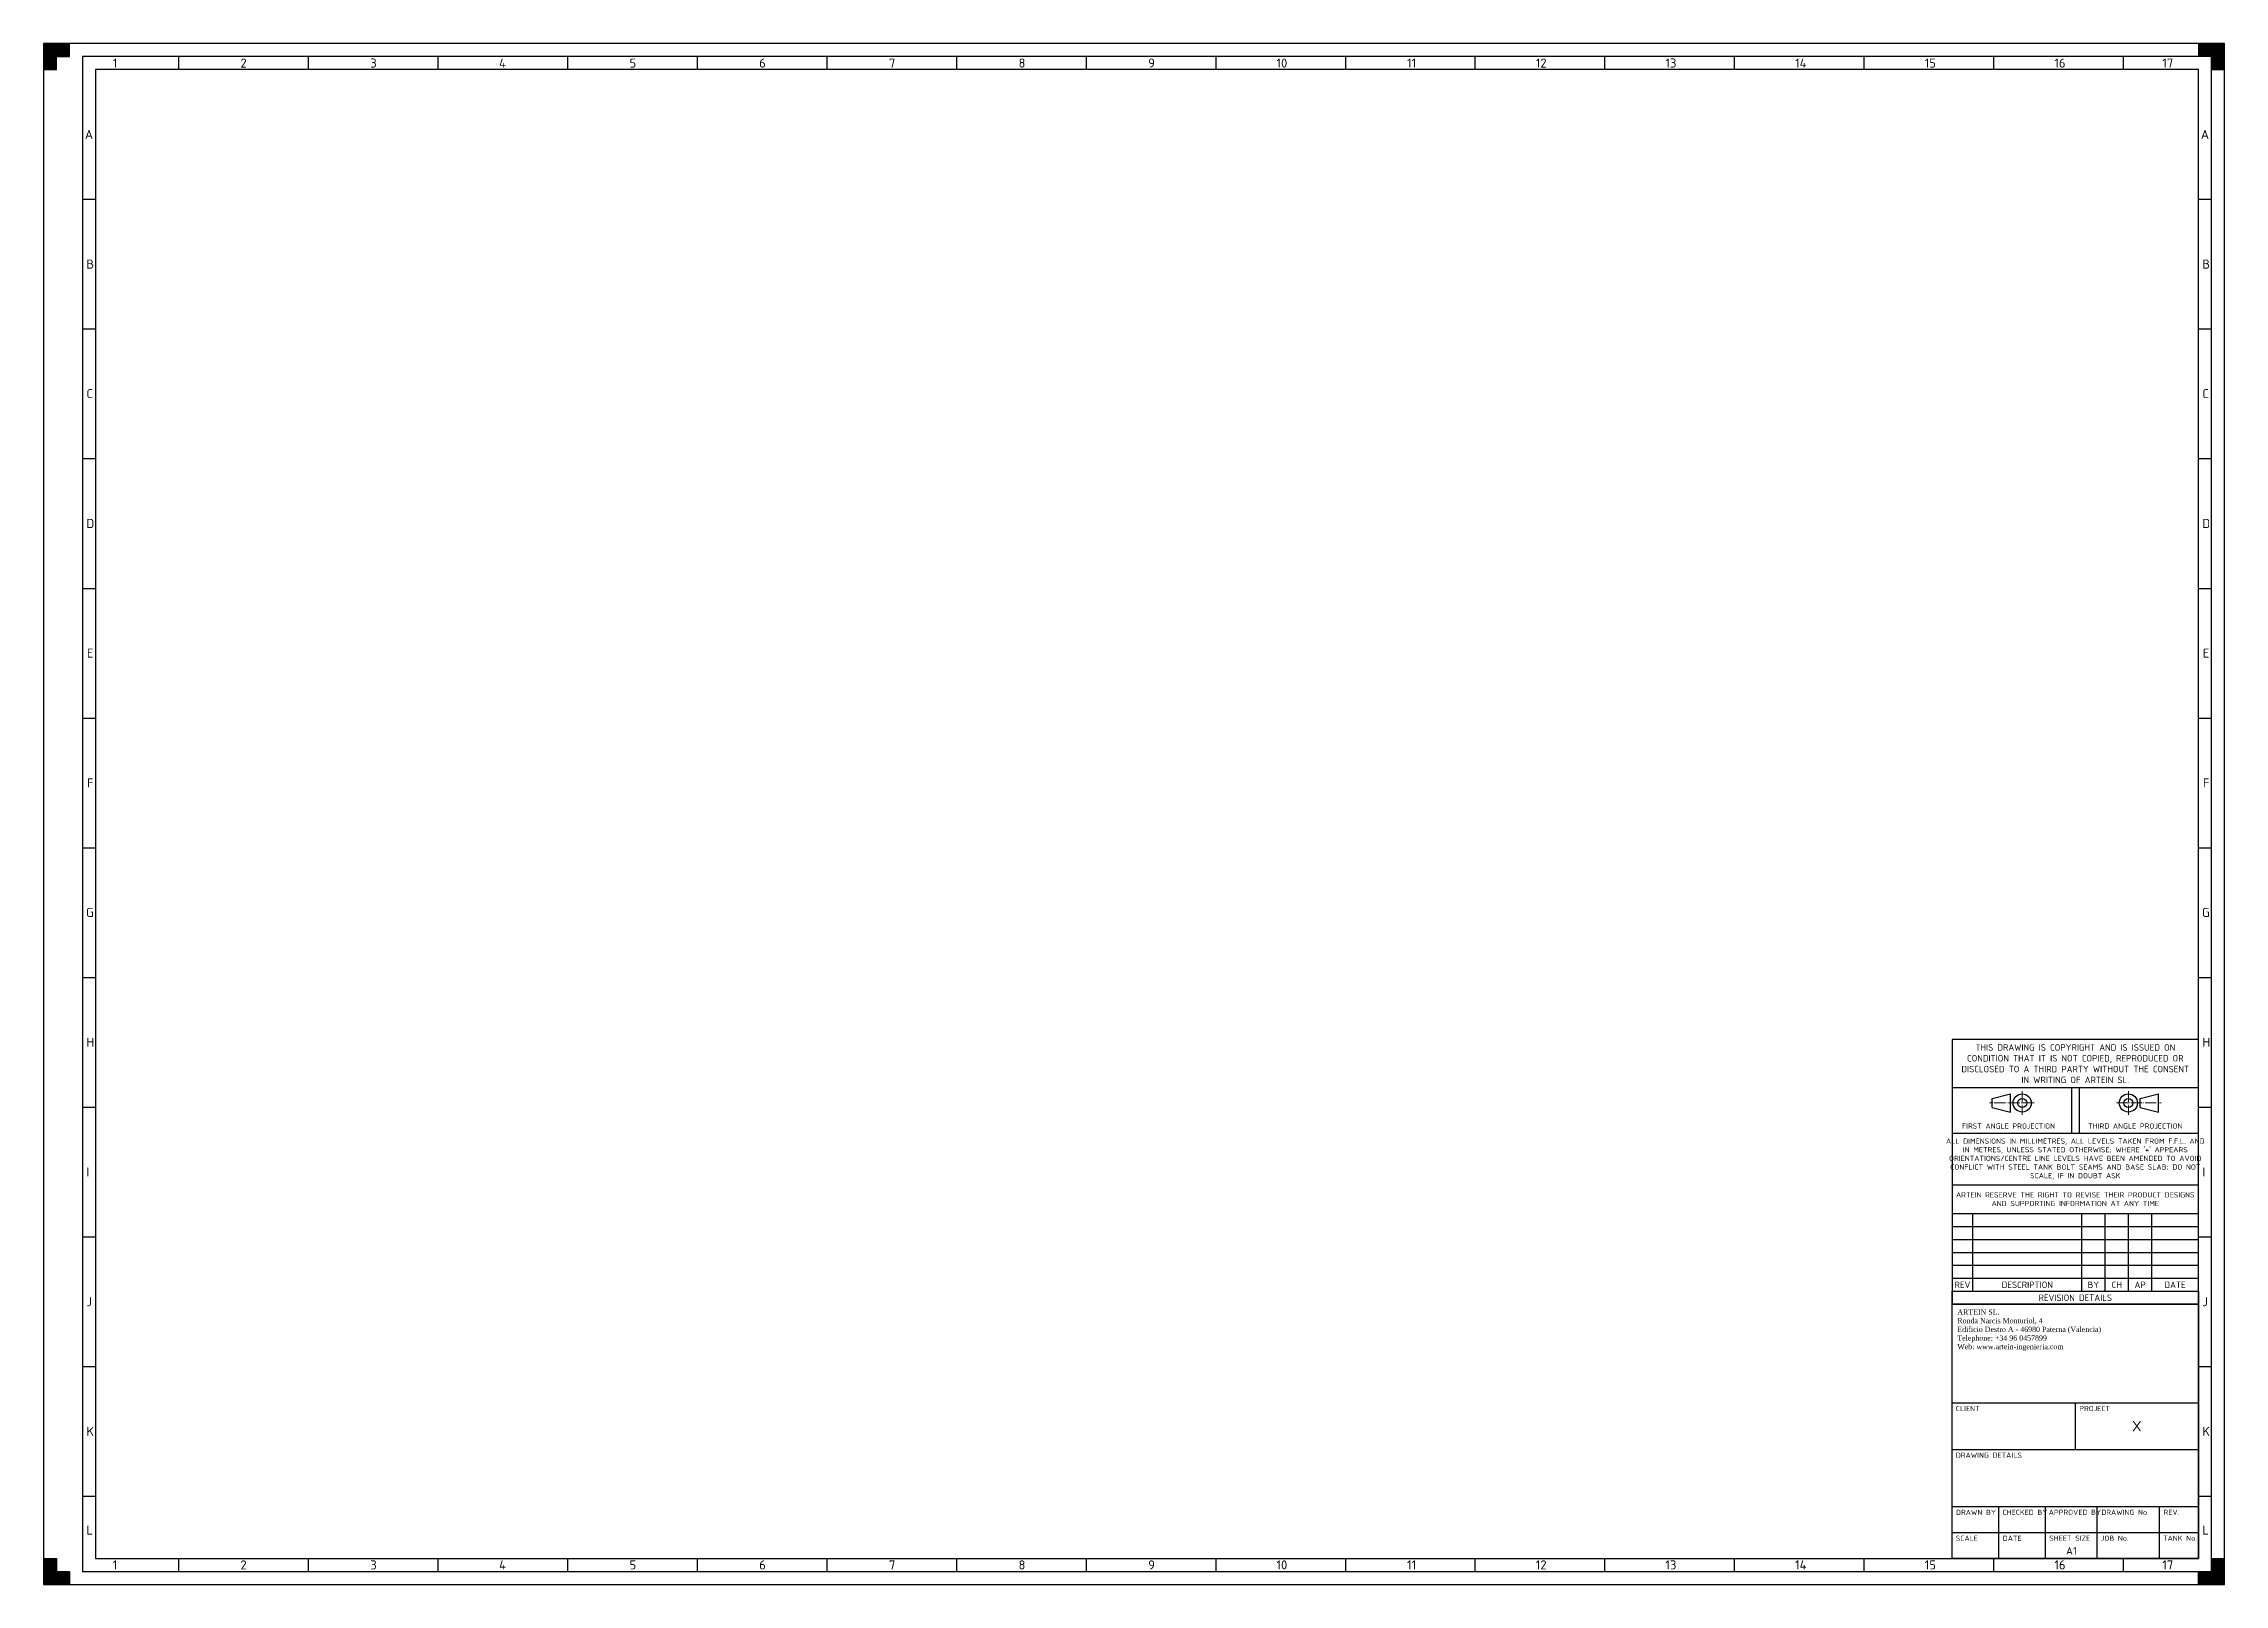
# Model space of a CAD drawing. Header units: millimetres. Extents: x 0 to 841, y 0 to 594.
import ezdxf

# ---------------------------------------------------------------- set-up
doc = ezdxf.new("R2010")
doc.units = ezdxf.units.MM
doc.linetypes.add('Long Dash Dotted', pattern=[11.59, 9.12, -1.14, 0.19, -1.14])
doc.layers.get('Defpoints').update_dxf_attribs({"color": 4})
doc.layers.add('X TITLE_FRAME', color=7, linetype='Continuous')
doc.styles.get("Standard").update_dxf_attribs({"font": 'arial.ttf'})
doc.styles.add('TITLE', font='isocpeur.ttf')

# ---------------------------------------------------------------- blocks, each defined once
blk = doc.blocks.new('A$C6CDA00CC')
for p, q in [((0, 200), (-95, 200)), ((0, 181.49), (-95, 181.49)), ((-49, 181.49), (-49, 164)), ((-46, 181.49), (-46, 164)), ((-95, 164), (0, 164)), ((-95, 144), (0, 144)), ((-95, 133), (0, 133)), ((-95, 128), (0, 128)), ((-87, 103), (-87, 133)), ((-45, 103), (-45, 133)), ((-36, 103), (-36, 133)), ((-27, 103), (-27, 133)), ((-18, 103), (-18, 133)), ((-95, 123), (0, 123)), ((-95, 118), (0, 118)), ((-95, 113), (0, 113)), ((-95, 108), (0, 108)), ((-95, 60), (0, 60)), ((-47.5, 60), (-47.5, 42)), ((-95, 42), (0, 42)), ((-95, 20), (0, 20)), ((-95, 0), (-95, 20)), ((-77, 0), (-77, 20)), ((-59, 0), (-59, 20)), ((-39, 0), (-39, 20)), ((-15, 0), (-15, 20)), ((-95, 10), (0, 10))]:
    blk.add_line(p, q)
blk.add_lwpolyline([(-95, 200), (-95, 98), (0, 98), (0, 200)])
for points in [[(-95, 103), (0, 103), (0, 98), (-95, 98)], [(-95, 98), (0, 98), (0, 0), (-95, 0)]]:
    blk.add_lwpolyline(points, close=True)
at = {"layer": 'X TITLE_FRAME'}
for p, q in [((-79.52, 177.35), (-72.52, 179.1)), ((-79.52, 173.85), (-79.52, 177.35)), ((-72.52, 172.1), (-72.52, 179.1)), ((-22.47, 177.35), (-15.47, 179.1)), ((-22.47, 173.85), (-22.47, 177.35)), ((-15.47, 172.1), (-15.47, 179.1)), ((-79.52, 173.85), (-72.52, 172.1)), ((-22.47, 173.85), (-15.47, 172.1))]:
    blk.add_line(p, q, dxfattribs=at)
at = {"layer": 'X TITLE_FRAME', "linetype": 'Long Dash Dotted', "lineweight": 18, "ltscale": 0.473684}
for p, q in [((-67.97, 180.15), (-67.97, 171.05)), ((-27.03, 180.15), (-27.03, 171.05)), ((-63.42, 175.6), (-80.57, 175.6)), ((-31.58, 175.6), (-14.42, 175.6))]:
    blk.add_line(p, q, dxfattribs=at)
at = {"layer": 'X TITLE_FRAME'}
for centre, radius in [((-67.97, 175.6), 3.5), ((-67.97, 175.6), 1.75), ((-27.03, 175.6), 3.5), ((-27.03, 175.6), 1.75)]:
    blk.add_circle(centre, radius, dxfattribs=at)
at = {"insert": (-93, 96), "char_height": 2, "attachment_point": 1}
blk.add_mtext_dynamic_manual_height_columns('{\\fDutch801 Rm BT|b0|i0|c0|p18;ARTEIN SL.\\PRonda Narcis Monturiol, 4\\PEdificio Destro A - 46980 Paterna (Valencia)\\PTelephone: +34 96 0457899\\PWeb: www.artein-ingenieria.com}', width=69.0269, gutter_width=12.5, heights=[0], dxfattribs=at)
at = {"layer": 'X TITLE_FRAME', "color": 7, "char_height": 2.5, "attachment_point": 5, "style": 'TITLE'}
for s, insert, width in [('THIS DRAWING IS COPYRIGHT AND IS ISSUED ON CONDITION THAT IT IS NOT COPIED, REPRODUCED OR DISCLOSED TO A THIRD PARTY WITHOUT THE CONSENT IN WRITING OF ARTEIN SL.', (-47.5, 190.74), 91.211), ('REV', (-91, 105.5), 6.25)]:
    blk.add_mtext(s, dxfattribs=dict(at, insert=insert, width=width))
at = {"layer": 'X TITLE_FRAME', "char_height": 2, "attachment_point": 5, "style": 'TITLE'}
for s, insert, width in [("\\pxsm1;ALL DIMENSIONS IN MILLIMETRES, ALL LEVELS TAKEN FROM F.F.L. AND IN METRES, UNLESS STATED OTHERWISE; WHERE '{\\C1;*}' APPEARS ORIENTATIONS/CENTRE LINE LEVELS HAVE BEEN AMENDED TO AVOID CONFLICT WITH STEEL TANK BOLT SEAMS AND BASE SLAB; DO NOT SCALE, IF IN DOUBT ASK", (-47.5, 154), 92.5904), ('\\pxsm1;ARTEIN RESERVE THE RIGHT TO REVISE THEIR PRODUCT DESIGNS AND SUPPORTING INFORMATION AT ANY TIME', (-47.5, 138.5), 84.214)]:
    blk.add_mtext(s, dxfattribs=dict(at, insert=insert, width=width))
at = {"layer": 'X TITLE_FRAME', "color": 7, "char_height": 2, "attachment_point": 1}
for s, insert in [('{\\fISOCPEUR|b0|i0|c0|p34;FIRST ANGLE PROJECTION}', (-91.2, 167.7)), ('{\\fISOCPEUR|b0|i0|c0|p34;THIRD ANGLE PROJECTION}', (-42.54, 167.7)), ('\\fISOCPEUR|b0|i0;\\W1.;CLIENT', (-93.57, 58.79)), ('{\\fISOCPEUR|b0|i0|c0|p34;PROJECT}', (-45.97, 58.79)), ('{\\fISOCPEUR|b0|i0|c0|p34;DRAWING DETAILS}', (-93.57, 40.79)), ('\\fISOCPEUR|b0|i0;\\W1.;DRAWN BY', (-93.49, 18.75)), ('\\fISOCPEUR|b0|i0;\\W1.;CHECKED BY', (-75.57, 18.79)), ('\\fISOCPEUR|b0|i0;\\W1.;APPROVED BY', (-57.75, 18.79)), ('{\\fISOCPEUR|b0|i0|c0|p34;DRAWING No.}', (-37.47, 18.79)), ('{\\fISOCPEUR|b0|i0|c0|p34;REV.}', (-13.47, 18.79)), ('\\fISOCPEUR|b0|i0;\\W1.;SCALE', (-93.61, 8.79)), ('\\fISOCPEUR|b0|i0;\\W1.;DATE', (-75.47, 8.75)), ('\\fISOCPEUR|b0|i0;\\W1.;SHEET SIZE', (-57.59, 8.79)), ('\\fISOCPEUR|b0|i0;\\W1.;JOB No.', (-37.65, 8.79)), ('{\\fISOCPEUR|b0|i0|c0|p34;TANK No.}', (-13.65, 8.79))]:
    blk.add_mtext(s, dxfattribs=dict(at, insert=insert))
at = {"layer": 'X TITLE_FRAME', "color": 7, "char_height": 2.5, "attachment_point": 5, "style": 'TITLE'}
for s, insert in [('DESCRIPTION', (-66, 105.5)), ('REVISION DETAILS', (-47.5, 100.5)), ('BY', (-40.5, 105.5)), ('\\fISOCPEUR|b0|i0;\\W1.;CH', (-31.5, 105.5)), ('\\fISOCPEUR|b0|i0;\\W1.;AP', (-22.5, 105.5)), ('\\fISOCPEUR|b0|i0;\\W1.;DATE', (-9, 105.5))]:
    blk.add_mtext(s, dxfattribs=dict(at, insert=insert))

msp = doc.modelspace()

# ---------------------------------------------------------------- hatches: boundary and pattern name
at = {"layer": 'X TITLE_FRAME'}
h = msp.add_hatch(color=256, dxfattribs=at)
h.dxf.hatch_style = 1
h.paths.add_polyline_path([(5, 589), (10, 589), (10, 594), (0, 594), (0, 584), (5, 584)])
h = msp.add_hatch(color=256, dxfattribs=at)
h.dxf.hatch_style = 1
h.paths.add_polyline_path([(841, 594), (831, 594), (831, 589), (836, 589), (836, 584), (841, 584)])
h = msp.add_hatch(color=256, dxfattribs=at)
h.dxf.hatch_style = 1
h.paths.add_polyline_path([(0, 0), (10, 0), (10, 5), (5, 5), (5, 10), (0, 10)])
h = msp.add_hatch(color=256, dxfattribs=at)
h.dxf.hatch_style = 1
h.paths.add_polyline_path([(831, 5), (831, 0), (841, 0), (841, 10), (836, 10), (836, 5)])

# ---------------------------------------------------------------- linework, layer by layer
for points in [[(15, 5), (836, 5), (836, 589), (15, 589)], [(20, 10), (831, 10), (831, 584), (20, 584)]]:
    msp.add_lwpolyline(points, close=True)
at = {"layer": 'Defpoints'}
msp.add_lwpolyline([(0, 0), (841, 0), (841, 594), (0, 594)], close=True, dxfattribs=at)
at = {"layer": 'X TITLE_FRAME'}
for p, q in [((5, 589), (10, 589)), ((5, 584), (5, 589)), ((10, 589), (10, 594)), ((52, 589), (52, 584)), ((102, 589), (102, 584)), ((152, 589), (152, 584)), ((202, 589), (202, 584)), ((252, 589), (252, 584)), ((352, 589), (352, 584)), ((402, 589), (402, 584)), ((452, 589), (452, 584)), ((502, 589), (502, 584)), ((552, 589), (552, 584)), ((652, 589), (652, 584)), ((702, 589), (702, 584)), ((752, 589), (752, 584)), ((802, 589), (802, 584)), ((831, 594), (831, 589)), ((0, 584), (5, 584)), ((836, 584), (841, 584)), ((15, 534), (20, 534)), ((831, 534), (836, 534)), ((15, 484), (20, 484)), ((831, 484), (836, 484)), ((15, 434), (20, 434)), ((831, 434), (836, 434)), ((15, 334), (20, 334)), ((831, 334), (836, 334)), ((15, 284), (20, 284)), ((831, 284), (836, 284)), ((15, 234), (20, 234)), ((831, 234), (836, 234)), ((15, 134), (20, 134)), ((831, 134), (836, 134)), ((15, 84), (20, 84)), ((831, 84), (836, 84)), ((15, 34), (20, 34)), ((831, 34), (836, 34)), ((0, 10), (5, 10)), ((5, 10), (5, 5)), ((52, 10), (52, 5)), ((102, 10), (102, 5)), ((152, 10), (152, 5)), ((202, 10), (202, 5)), ((252, 10), (252, 5)), ((352, 10), (352, 5)), ((402, 10), (402, 5)), ((452, 10), (452, 5)), ((502, 10), (502, 5)), ((552, 10), (552, 5)), ((652, 10), (652, 5)), ((702, 10), (702, 5)), ((752, 10), (752, 5)), ((802, 10), (802, 5)), ((836, 10), (841, 10)), ((5, 5), (10, 5)), ((10, 5), (10, 0)), ((831, 0), (831, 5))]:
    msp.add_line(p, q, dxfattribs=at)
at = {"layer": 'X TITLE_FRAME', "lineweight": 25}
for p, q in [((302, 589), (302, 584)), ((602, 589), (602, 584)), ((15, 384), (20, 384)), ((831, 384), (836, 384)), ((15, 184), (20, 184)), ((831, 184), (836, 184)), ((302, 10), (302, 5)), ((602, 10), (602, 5))]:
    msp.add_line(p, q, dxfattribs=at)

# ---------------------------------------------------------------- block references
msp.add_blockref('A$C6CDA00CC', (831, 10))

# ---------------------------------------------------------------- texts
at = {"attachment_point": 5}
for s, insert, char_height in [('{\\fISOCPEUR|b0|i0|c0|p34;X}', (807.25, 61), 4), ('{\\fISOCPEUR|b0|i0|c0|p34;A1}', (782, 12.89), 3)]:
    msp.add_mtext_dynamic_manual_height_columns(s, width=12.1271, gutter_width=12.5, heights=[0], dxfattribs=dict(at, insert=insert, char_height=char_height))
at = {"layer": 'X TITLE_FRAME', "color": 7, "char_height": 3.5, "attachment_point": 1}
for s, insert in [('\\fISOCPEUR|b0|i0;\\W1.;1', (26.68, 588.26)), ('\\fISOCPEUR|b0|i0;\\W1.;2', (75.92, 588.26)), ('\\fISOCPEUR|b0|i0;\\W1.;3', (125.99, 588.26)), ('\\fISOCPEUR|b0|i0;\\W1.;4', (175.66, 588.25)), ('\\fISOCPEUR|b0|i0;\\W1.;5', (225.99, 588.25)), ('\\fISOCPEUR|b0|i0;\\W1.;6', (275.97, 588.26)), ('\\fISOCPEUR|b0|i0;\\W1.;7', (326.02, 588.25)), ('\\fISOCPEUR|b0|i0;\\W1.;8', (375.98, 588.26)), ('\\fISOCPEUR|b0|i0;\\W1.;9', (425.99, 588.26)), ('\\fISOCPEUR|b0|i0;\\W1.;10', (475.46, 588.26)), ('\\fISOCPEUR|b0|i0;\\W1.;11', (525.81, 588.26)), ('\\fISOCPEUR|b0|i0;\\W1.;12', (575.46, 588.26)), ('{\\fISOCPEUR|b0|i0|c0|p34;13}', (625.46, 588.26)), ('{\\fISOCPEUR|b0|i0|c0|p34;14}', (675.46, 588.26)), ('{\\fISOCPEUR|b0|i0|c0|p34;15}', (725.46, 588.26)), ('{\\fISOCPEUR|b0|i0|c0|p34;16}', (775.46, 588.26)), ('{\\fISOCPEUR|b0|i0|c0|p34;17}', (817.08, 588.26)), ('\\fISOCPEUR|b0|i0;\\W1.;A', (15.92, 560.75)), ('\\fISOCPEUR|b0|i0;\\W1.;A', (831.92, 560.75)), ('\\fISOCPEUR|b0|i0;\\W1.;B', (16.48, 510.75)), ('\\fISOCPEUR|b0|i0;\\W1.;B', (832.48, 510.75)), ('\\fISOCPEUR|b0|i0;\\W1.;C', (16.53, 460.81)), ('\\fISOCPEUR|b0|i0;\\W1.;C', (832.53, 460.81)), ('\\fISOCPEUR|b0|i0;\\W1.;D', (16.49, 410.75)), ('\\fISOCPEUR|b0|i0;\\W1.;D', (832.49, 410.75)), ('\\fISOCPEUR|b0|i0;\\W1.;E', (16.68, 360.75)), ('\\fISOCPEUR|b0|i0;\\W1.;E', (832.68, 360.75)), ('\\fISOCPEUR|b0|i0;\\W1.;F', (16.7, 310.75)), ('\\fISOCPEUR|b0|i0;\\W1.;F', (832.7, 310.75)), ('\\fISOCPEUR|b0|i0;\\W1.;G', (16.37, 260.81)), ('\\fISOCPEUR|b0|i0;\\W1.;G', (832.37, 260.81)), ('\\fISOCPEUR|b0|i0;\\W1.;H', (16.51, 210.75)), ('\\fISOCPEUR|b0|i0;\\W1.;H', (832.51, 210.75)), ('{\\fISOCPEUR|b0|i0|c0|p34;J}', (16.51, 110.75)), ('{\\fISOCPEUR|b0|i0|c0|p34;J}', (832.51, 110.75)), ('{\\fISOCPEUR|b0|i0|c0|p34;K}', (16.51, 60.75)), ('{\\fISOCPEUR|b0|i0|c0|p34;K}', (832.51, 60.75)), ('{\\fISOCPEUR|b0|i0|c0|p34;L}', (16.51, 22.68)), ('{\\fISOCPEUR|b0|i0|c0|p34;L}', (832.51, 22.68)), ('\\fISOCPEUR|b0|i0;\\W1.;1', (26.68, 9.26)), ('\\fISOCPEUR|b0|i0;\\W1.;2', (75.92, 9.26)), ('\\fISOCPEUR|b0|i0;\\W1.;3', (125.99, 9.26)), ('\\fISOCPEUR|b0|i0;\\W1.;4', (175.66, 9.25)), ('\\fISOCPEUR|b0|i0;\\W1.;5', (225.99, 9.25)), ('\\fISOCPEUR|b0|i0;\\W1.;6', (275.97, 9.26)), ('\\fISOCPEUR|b0|i0;\\W1.;7', (326.02, 9.25)), ('\\fISOCPEUR|b0|i0;\\W1.;8', (375.98, 9.26)), ('\\fISOCPEUR|b0|i0;\\W1.;9', (425.99, 9.26)), ('\\fISOCPEUR|b0|i0;\\W1.;10', (475.46, 9.26)), ('\\fISOCPEUR|b0|i0;\\W1.;11', (525.81, 9.26)), ('\\fISOCPEUR|b0|i0;\\W1.;12', (575.46, 9.26)), ('{\\fISOCPEUR|b0|i0|c0|p34;13}', (625.46, 9.26)), ('{\\fISOCPEUR|b0|i0|c0|p34;14}', (675.46, 9.26)), ('{\\fISOCPEUR|b0|i0|c0|p34;15}', (725.46, 9.26)), ('{\\fISOCPEUR|b0|i0|c0|p34;16}', (775.46, 9.26)), ('{\\fISOCPEUR|b0|i0|c0|p34;17}', (817.08, 9.26))]:
    msp.add_mtext(s, dxfattribs=dict(at, insert=insert))
at = {"layer": 'X TITLE_FRAME', "color": 7, "char_height": 3.5, "width": 2.1, "attachment_point": 1}
for insert in [(16.51, 160.75), (832.51, 160.75)]:
    msp.add_mtext('{\\fISOCPEUR|b0|i0|c0|p34;I}', dxfattribs=dict(at, insert=insert))

doc.saveas('drawing.dxf')
